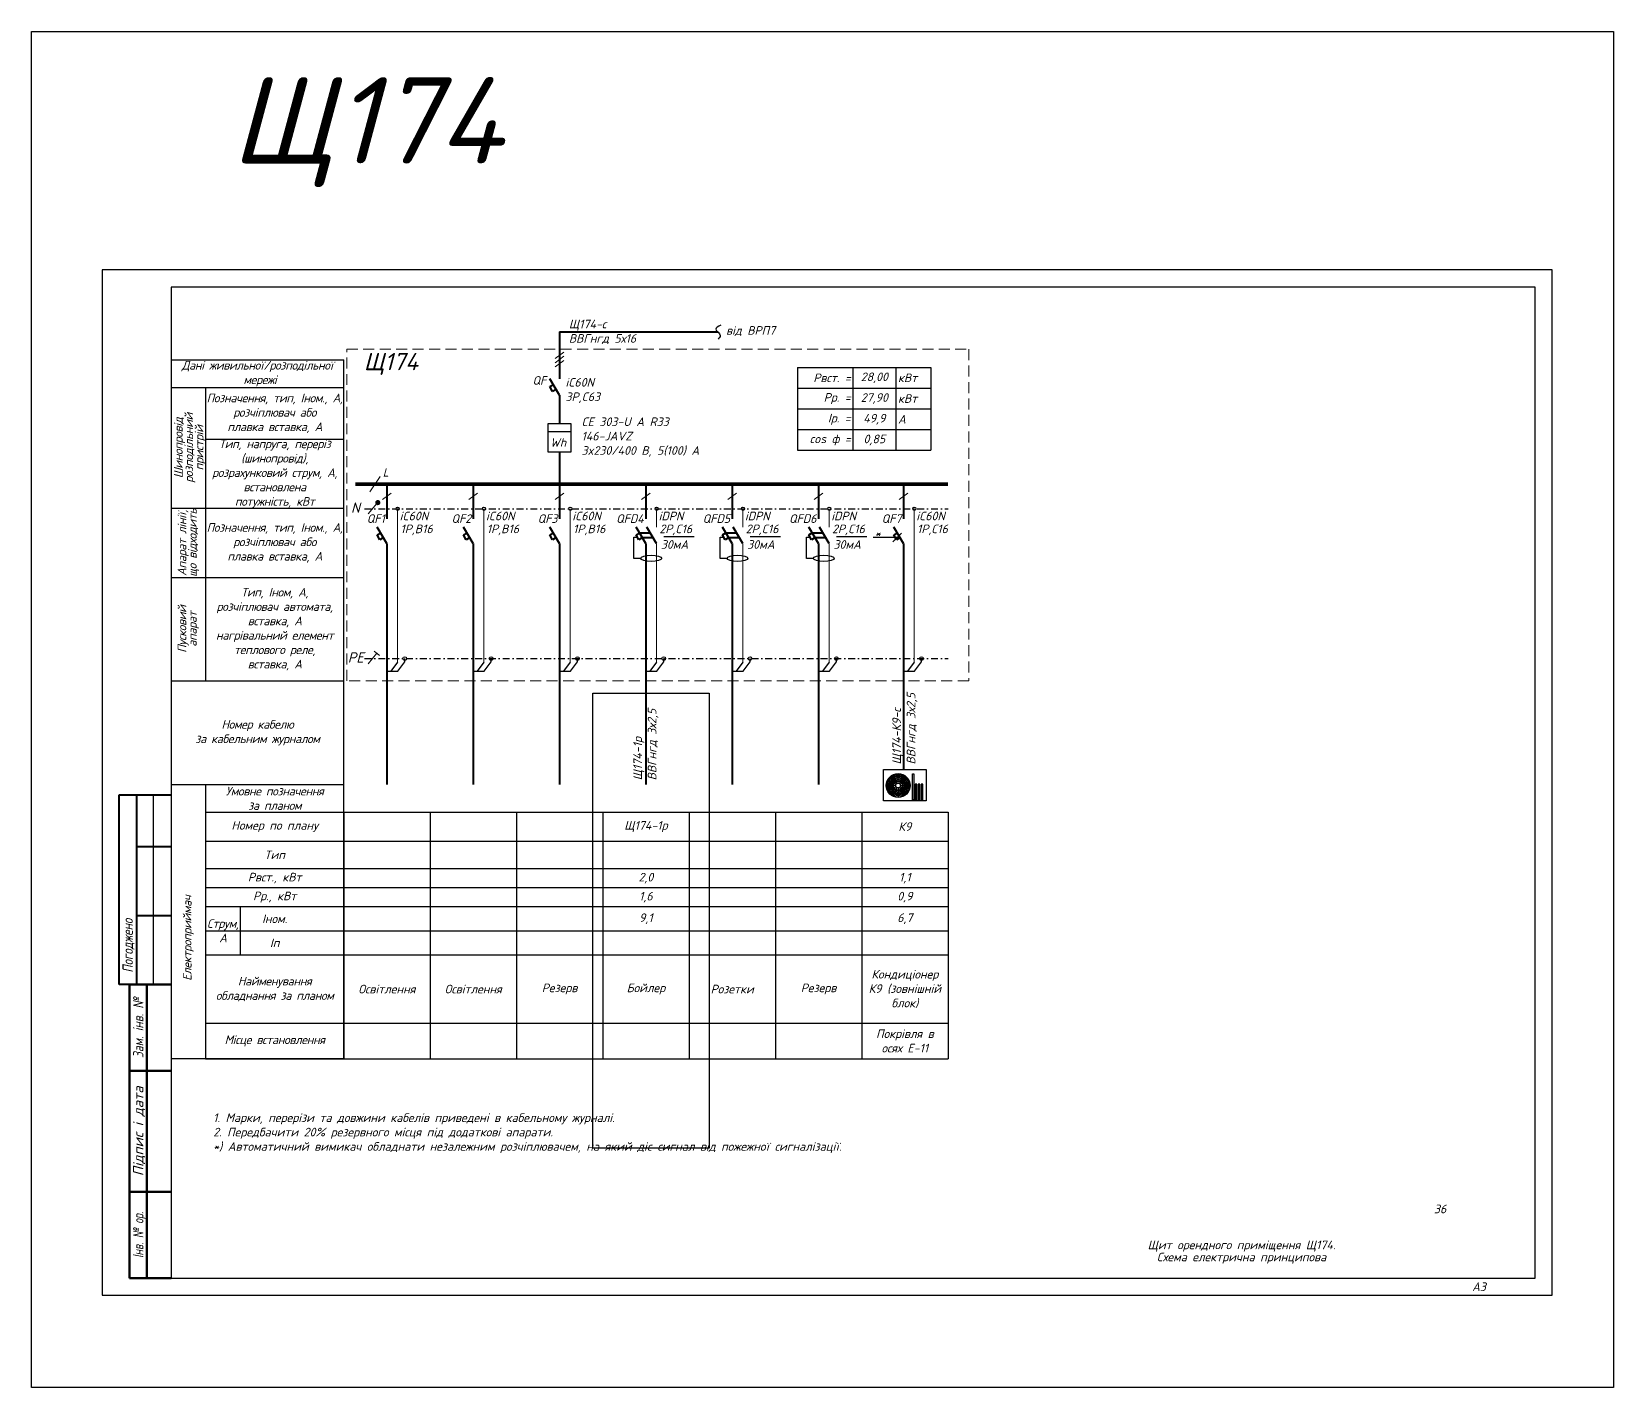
# Model space of a CAD drawing. Header units: millimetres. Extents: x -122434 to 1506205, y -201405 to 386015.
# Drawn here: x 71137 to 116944, y -157317 to -118048 of the extents above; entities that cross this region are included whole.
import ezdxf
from ezdxf.enums import TextEntityAlignment as Align

# ---------------------------------------------------------------- set-up
doc = ezdxf.new("R2010")
doc.units = ezdxf.units.MM
doc.linetypes.add('DASHDOTX2', pattern=[2, 1, -0.5, 0, -0.5])
doc.linetypes.add('DASHED', pattern=[9.525, 6.35, -3.175])
doc.layers.get('Defpoints').update_dxf_attribs({"color": 4})
doc.layers.add('Маркування електро ліній', color=7, linetype='Continuous', lineweight=18)
doc.layers.add('Рамка внешняя', color=4, linetype='Continuous', lineweight=30, plot=False)
doc.layers.add('Схема', color=7, linetype='Continuous')
doc.styles.add('GOST 2.304', font='isocpeui.ttf')
doc.styles.add('ICO', font='isocpeui.ttf')
doc.styles.get("Standard").update_dxf_attribs({"font": 'arial.ttf'})
doc.styles.add('ГОСТ 2.304', font='isocpeui.ttf')
doc.styles.add('СГЕНЕРИР_СТИЛЬ_7', font='isocpeui.ttf')
doc.dimstyles.new('М150', dxfattribs={"dimscale": 1, "dimtxt": 2.5, "dimasz": 2.5, "dimexe": 0, "dimexo": 2.5, "dimgap": 1, "dimtad": 1, "dimlfac": 150, "dimtxsty": 'Standard', "dimblk": 'OBLIQUE', "dimcen": 2.5, "dimadec": 0, "dimazin": 0, "dimtfac": 1, "dimtmove": 0, "dimatfit": 3, "dimldrblk": 'OBLIQUE', "dimfxl": 1, "dimarcsym": 0})

# ---------------------------------------------------------------- blocks, each defined once
blk = doc.blocks.new('*T132')
at = {"color": 0, "lineweight": -2, "transparency": 16777216}
for p, q in [((0, 0), (4000, 0)), ((0, 0), (0, -7141)), ((4000, 0), (19000, 0)), ((4000, 0), (4000, -7141)), ((6500, 0), (6500, -6112)), ((9000, 0), (9000, -6112)), ((14000, 0), (14000, -7141)), ((16500, 0), (16500, -7141)), ((19000, 0), (19000, -2737)), ((0, -837), (4000, -837)), ((4000, -837), (21500, -837)), ((11500, -837), (11500, -6112)), ((21500, -837), (21500, -4137)), ((0, -1637), (4000, -1637)), ((4000, -1637), (21500, -1637)), ((0, -2187), (4000, -2187)), ((4000, -2187), (21500, -2187)), ((0, -2737), (4000, -2737)), ((4000, -2737), (21500, -2737)), ((0, -3437), (4000, -3437)), ((4000, -3437), (19000, -3437)), ((19000, -3437), (19000, -7141)), ((0, -4137), (4000, -4137)), ((4000, -4137), (21500, -4137)), ((0, -6112), (4000, -6112)), ((4000, -6112), (21500, -6112)), ((21500, -6112), (21500, -7141)), ((0, -7141), (4000, -7141)), ((14000, -7141), (21500, -7141))]:
    blk.add_line(p, q, dxfattribs=at)
at = {"color": 0, "linetype": 'ByBlock', "lineweight": -2, "transparency": 16777216}
for p, q in [((11500, 0), (11500, -837)), ((19000, 0), (21500, 0)), ((21500, 0), (21500, -837)), ((19000, -2737), (19000, -3437)), ((19000, -3437), (21500, -3437)), ((21500, -4137), (21500, -6112)), ((6500, -6112), (6500, -7141)), ((9000, -6112), (9000, -7141)), ((11500, -6112), (11500, -7141)), ((4000, -7141), (14000, -7141))]:
    blk.add_line(p, q, dxfattribs=at)
at = {"color": 0, "transparency": 16777216, "char_height": 250, "attachment_point": 5}
for s, insert, width, style in [('Номер по плану', (2000, -418), 3880, 'GOST 2.304'), ('Щ174-1р', (12750, -418), 2380, 'GOST 2.304'), ('К9', (20250, -418), 2380, 'ГОСТ 2.304'), ('Тип', (2000, -1237), 3880, 'GOST 2.304'), ('Рвст., кВт', (2000, -1912), 3880, 'GOST 2.304'), ('2,0', (12750, -1912), 2380, 'ГОСТ 2.304'), ('1,1', (20250, -1912), 2380, 'ГОСТ 2.304'), ('Рр., кВт', (2000, -2462), 3880, 'GOST 2.304'), ('1,6', (12750, -2462), 2380, 'GOST 2.304'), ('0,9', (20250, -2462), 2380, 'ГОСТ 2.304'), ('Іном.', (2000, -3087), 3880, 'GOST 2.304'), ('9,1', (12750, -3087), 2380, 'ГОСТ 2.304'), ('6,7', (20250, -3087), 2380, 'ГОСТ 2.304'), ('Іп', (2000, -3787), 3880, 'GOST 2.304'), ('Кондиціонер К9 (зовнішній блок)', (20250, -5124), 2380, 'ГОСТ 2.304'), ('{\\T0.95;\\C7;Найменування обладнання за планом}', (2000, -5124), 3880, 'GOST 2.304'), ('Освітлення', (5250, -5124), 2380, 'GOST 2.304'), ('Освітлення', (7750, -5124), 2380, 'GOST 2.304'), ('Резерв', (10250, -5124), 2380, 'GOST 2.304'), ('Бойлер', (12750, -5124), 2380, 'GOST 2.304'), ('Розетки', (15250, -5124), 2380, 'GOST 2.304'), ('Резерв', (17750, -5124), 2380, 'GOST 2.304'), ('Покрівля в осях Е-11', (20250, -6626), 2380, 'ГОСТ 2.304'), ('{\\T0.95;\\C7;Місце встановлення}', (2000, -6626), 3880, 'GOST 2.304')]:
    blk.add_mtext(s, dxfattribs=dict(at, insert=insert, width=width, style=style))
blk = doc.blocks.new('*U161')
at = {"color": 0, "lineweight": 40}
for p, q in [((0, 0), (0, -1005)), ((0, -1720), (-280, -1240)), ((-284, -1468), (-180, -1408)), ((-204, -1607), (-284, -1468)), ((-100, -1547), (-204, -1607))]:
    blk.add_line(p, q, dxfattribs=at)
at = {"color": 0, "lineweight": 13}
blk.add_line((-124, -441), (124, -256), dxfattribs=at)
at = {"color": 0, "lineweight": 9}
for p, q in [((311, -711), (311, -1240)), ((311, -1240), (311, -1720)), ((311, -2461), (311, -1720)), ((311, -2941), (311, -2461)), ((311, -5151), (311, -2941))]:
    blk.add_line(p, q, dxfattribs=at)
at = {"lineweight": 40}
for p, q in [((0, -1720), (0, -2226)), ((0, -2226), (0, -2941)), ((0, -2941), (0, -4529))]:
    blk.add_line(p, q, dxfattribs=at)
at = {"color": 0}
blk.add_circle((311, -711), 46.3, dxfattribs=at)
at = {"color": 0, "lineweight": 40}
blk.add_point((-37, -1659), dxfattribs=at)
at = {"style": 'ГОСТ 2.304'}
blk.add_attdef('QF', text='', height=250, dxfattribs=at).set_placement((-61, -997), align=Align.MIDDLE_RIGHT)
at = {"lineweight": 50, "style": 'ГОСТ 2.304'}
for tag, p in [('ТYPE', (369, -1046)), ('CURRENT', (391, -1419))]:
    blk.add_attdef(tag, p, '', height=250, dxfattribs=at)
blk = doc.blocks.new('*U159')
at = {"color": 0, "lineweight": 40}
for p, q in [((0, 0), (0, -1005)), ((0, -1720), (-280, -1240)), ((311, -1720), (31, -1240)), ((-284, -1468), (-180, -1408)), ((-204, -1607), (-284, -1468)), ((-100, -1547), (-204, -1607)), ((-181, -1409), (130, -1409)), ((-100, -1547), (210, -1547))]:
    blk.add_line(p, q, dxfattribs=at)
at = {"color": 0, "lineweight": 13}
blk.add_line((-124, -441), (124, -256), dxfattribs=at)
at = {"color": 0, "lineweight": 9}
for p, q in [((311, -711), (311, -1240)), ((311, -2461), (311, -1720)), ((311, -2941), (311, -2461)), ((311, -5151), (311, -2941))]:
    blk.add_line(p, q, dxfattribs=at)
at = {"lineweight": 40}
for p, q in [((0, -1720), (0, -2226)), ((0, -2226), (0, -2941)), ((0, -2941), (0, -4529))]:
    blk.add_line(p, q, dxfattribs=at)
blk.add_line((516, -1512), (1402, -1512))
at = {"color": 0}
blk.add_lwpolyline([(-151, -2149), (-346, -2149), (-346, -1537), (-244, -1537)], dxfattribs=at)
blk.add_circle((311, -711), 46.3, dxfattribs=at)
blk.add_ellipse((153, -2149), major_axis=(-304, 0), ratio=0.29336, dxfattribs=at)
at = {"color": 0, "lineweight": 40}
blk.add_point((-37, -1659), dxfattribs=at)
at = {"style": 'ГОСТ 2.304'}
blk.add_attdef('QF', text='', height=250, dxfattribs=at).set_placement((-61, -997), align=Align.MIDDLE_RIGHT)
at = {"lineweight": 50, "style": 'ГОСТ 2.304'}
for tag, p in [('ТYPE', (369, -1046)), ('CURRENT', (391, -1419)), ('D_CURRENT', (432, -1871))]:
    blk.add_attdef(tag, p, '', height=250, dxfattribs=at)
blk = doc.blocks.new('*U129')
at = {"lineweight": 40}
for p, q in [((4.94, 90), (4.94, 145)), ((4.94, 145), (19.94, 145)), ((9.94, 145), (9.94, 90)), ((9.94, 130), (19.94, 130)), ((9.94, 110), (19.94, 110)), ((19.94, 90), (4.94, 90))]:
    blk.add_line(p, q, dxfattribs=at)
at = {"lineweight": 25}
blk.add_line((14.94, 90), (14.94, 145), dxfattribs=at)
at = {"linetype": 'Continuous', "lineweight": 60}
for p, q in [((8, 5), (8, 90)), ((8, 90), (20, 90)), ((13, 5), (13, 90)), ((8, 65), (20, 65)), ((8, 30), (20, 30)), ((20, 5), (8, 5))]:
    blk.add_line(p, q, dxfattribs=at)
at = {"lineweight": 30, "ltscale": 100}
blk.add_lwpolyline([(20, 5), (415, 5), (415, 292), (20, 292)], close=True, dxfattribs=at)
at = {"layer": 'Рамка внешняя', "ltscale": 100}
blk.add_lwpolyline([(0, 0), (420, 0), (420, 297), (0, 297)], close=True, dxfattribs=at)
at = {"linetype": 'Continuous', "lineweight": 25, "style": 'СГЕНЕРИР_СТИЛЬ_7'}
for s, width, p in [('Погоджено', 0.8, (7.44, 101.27)), ('Зам. інв. №', 0.8, (10.5, 77.5)), ('Інв. № ор.', 0.7, (10.5, 17.5))]:
    blk.add_text(s, height=3, rotation=90, dxfattribs=dict(at, width=width)).set_placement(p, align=Align.MIDDLE_CENTER)
blk.add_text('Підпис і дата', height=3, rotation=90, dxfattribs=at).set_placement((10.5, 47.5), align=Align.MIDDLE_CENTER)
at = {"layer": 'Схема', "linetype": 'Continuous', "style": 'ГОСТ 2.304'}
blk.add_text('А3', height=2.5, dxfattribs=at).set_placement((396.77, 1.24))
blk = doc.blocks.new('_Oblique')
at = {"color": 0, "linetype": 'ByBlock', "lineweight": -2}
blk.add_line((-0.5, -0.5), (0.5, 0.5), dxfattribs=at)
blk = doc.blocks.new('*T133')
at = {"color": 0, "linetype": 'ByBlock', "lineweight": -2, "transparency": 16777216}
for p, q in [((0, 0), (3860, 0)), ((0, 0), (0, -2400)), ((1600, 0), (1600, -2400)), ((2850, 0), (2850, -2400)), ((3860, 0), (3860, -2400)), ((0, -600), (3860, -600)), ((0, -1200), (3860, -1200)), ((0, -1800), (3860, -1800)), ((0, -2400), (3860, -2400))]:
    blk.add_line(p, q, dxfattribs=at)
at = {"color": 0, "transparency": 16777216, "char_height": 250, "style": 'ГОСТ 2.304'}
for s, insert, width, attachment_point in [('Рвст. =', (1540, -300), 1480, 6), ('28,00', (2225, -300), 1130, 5), ('кВт', (2910, -300), 890, 4), ('Рр. =', (1540, -900), 1480, 6), ('27,90', (2225, -900), 1130, 5), ('кВт', (2910, -900), 890, 4), ('Ір. =', (1540, -1500), 1480, 6), ('49,9', (2225, -1500), 1130, 5), ('А', (2910, -1500), 890, 4), ('сos ф =', (1540, -2100), 1480, 6), ('0,85', (2225, -2100), 1130, 5)]:
    blk.add_mtext(s, dxfattribs=dict(at, insert=insert, width=width, attachment_point=attachment_point))

msp = doc.modelspace()

# ---------------------------------------------------------------- linework, layer by layer
at = {"color": 7, "ltscale": 200}
for p, q in [((75176, -126743), (75176, -147980)), ((76176, -128356), (76176, -131856)), ((76176, -129856), (80176, -129856)), ((75176, -131856), (80176, -131856)), ((76176, -131856), (76176, -133856)), ((75176, -133856), (80176, -133856)), ((76176, -133856), (76176, -136856)), ((75176, -136856), (80176, -136856)), ((75176, -139856), (80176, -139856)), ((76176, -139856), (76176, -147796)), ((76176, -140656), (80176, -140656)), ((77176, -143392), (77176, -144792)), ((75176, -147796), (80176, -147796))]:
    msp.add_line(p, q, dxfattribs=at)
at = {"lineweight": 40, "ltscale": 200}
for p, q in [((86426, -126746), (91006, -126746)), ((86426, -126746), (86426, -128103)), ((81426, -135686), (81426, -139856)), ((83926, -135686), (83926, -139856)), ((86426, -135686), (86426, -139856)), ((88926, -135686), (88926, -139856)), ((91426, -135686), (91426, -139856)), ((93926, -135686), (93926, -139856))]:
    msp.add_line(p, q, dxfattribs=at)
at = {"color": 0, "lineweight": 13, "ltscale": 200}
for p, q in [((86302, -127517), (86551, -127332)), ((86302, -127637), (86551, -127452)), ((86302, -127757), (86551, -127572))]:
    msp.add_line(p, q, dxfattribs=at)
at = {"ltscale": 200}
for p, q in [((75176, -127556), (80176, -127556)), ((80176, -147796), (80176, -127556)), ((75176, -128356), (80176, -128356))]:
    msp.add_line(p, q, dxfattribs=at)
at = {"color": 0, "lineweight": 40, "ltscale": 200}
for p, q in [((86426, -128583), (86146, -128103)), ((86142, -128332), (86246, -128272)), ((86222, -128470), (86142, -128332)), ((86326, -128410), (86222, -128470)), ((86426, -128583), (86426, -129398)), ((86426, -130231), (86426, -131157))]:
    msp.add_line(p, q, dxfattribs=at)
at = {"color": 7, "lineweight": 30, "ltscale": 200}
msp.add_line((86096, -129626), (86756, -129626), dxfattribs=at)
at = {"lineweight": 15, "ltscale": 200}
msp.add_line((81234, -130938), (80928, -131375), dxfattribs=at)
at = {"color": 0, "linetype": 'DASHDOTX2', "ltscale": 200}
for p, q in [((80780, -131868), (97676, -131868)), ((80780, -136207), (97676, -136207))]:
    msp.add_line(p, q, dxfattribs=at)
at = {"lineweight": 40, "ltscale": 300}
msp.add_line((96388, -135686), (96388, -139420), dxfattribs=at)
at = {"color": 0, "ltscale": 200}
for p, q in [((81737, -136308), (81540, -136568)), ((81741, -136568), (81943, -136307)), ((81943, -136307), (81943, -136207)), ((84237, -136308), (84040, -136568)), ((84241, -136568), (84443, -136307)), ((84443, -136307), (84443, -136207)), ((86737, -136308), (86540, -136568)), ((86741, -136568), (86943, -136307)), ((86943, -136307), (86943, -136207)), ((89237, -136308), (89040, -136568)), ((89241, -136568), (89443, -136307)), ((89443, -136307), (89443, -136207)), ((91737, -136308), (91540, -136568)), ((91741, -136568), (91943, -136307)), ((91943, -136307), (91943, -136207)), ((94237, -136308), (94040, -136568)), ((94241, -136568), (94443, -136307)), ((94443, -136307), (94443, -136207)), ((81417, -136568), (81741, -136568)), ((83917, -136568), (84241, -136568)), ((86417, -136568), (86741, -136568)), ((88917, -136568), (89241, -136568)), ((91417, -136568), (91741, -136568)), ((93917, -136568), (94241, -136568))]:
    msp.add_line(p, q, dxfattribs=at)
at = {"color": 0, "ltscale": 300}
for p, q in [((96699, -136308), (96502, -136568)), ((96703, -136568), (96905, -136307)), ((96905, -136307), (96905, -136207)), ((96379, -136568), (96703, -136568))]:
    msp.add_line(p, q, dxfattribs=at)
for p, q in [((96193, -139830), (96070, -139580)), ((96231, -139818), (96231, -139540)), ((96270, -139830), (96393, -139580)), ((96163, -139886), (95885, -139886)), ((96175, -139848), (95925, -139725)), ((96175, -139925), (95925, -140048)), ((96193, -139943), (96070, -140193)), ((96231, -139955), (96231, -140233)), ((96270, -139943), (96393, -140193)), ((96288, -139848), (96538, -139725)), ((96288, -139925), (96538, -140048)), ((96300, -139886), (96578, -139886))]:
    msp.add_line(p, q)
at = {"color": 3}
msp.add_lwpolyline([(71137, -118048), (116944, -118048), (116944, -157317), (71137, -157317)], close=True, dxfattribs=at)
at = {"linetype": 'DASHED', "lineweight": 18, "ltscale": 50}
msp.add_lwpolyline([(80266, -127246), (98275, -127246), (98275, -136856), (80266, -136856)], close=True, dxfattribs=at)
at = {"color": 7, "lineweight": 30, "ltscale": 50}
msp.add_lwpolyline([(86096, -129398), (86756, -129398), (86756, -130231), (86096, -130231)], close=True, dxfattribs=at)
at = {"color": 0, "lineweight": 40, "ltscale": 50, "const_width": 100}
msp.add_lwpolyline([(80509, -131157), (97676, -131157)], dxfattribs=at)
at = {"lineweight": 20, "ltscale": 50}
for points in [[(81136, -131718), (80880, -132018)], [(81133, -136053), (81214, -136117), (81059, -135996)], [(81136, -136056), (80880, -136356)]]:
    msp.add_lwpolyline(points, dxfattribs=at)
at = {"lineweight": 9, "ltscale": 50, "const_width": 75}
msp.add_lwpolyline([(81125, -131690, 1), (81200, -131690, 1)], format="xyb", close=True, dxfattribs=at)
at = {"lineweight": 30}
msp.add_lwpolyline([(95805, -139420), (97047, -139420), (97047, -140333), (95805, -140333)], close=True, dxfattribs=at)
for points in [[(96648, -139550), (96681, -139550), (96681, -140299), (96648, -140299)], [(96727, -140299), (96768, -140299), (96768, -139845), (96727, -139845)], [(96814, -140299), (96856, -140299), (96856, -139845), (96814, -139845)], [(96902, -140299), (96943, -140299), (96943, -139845), (96902, -139845)]]:
    msp.add_lwpolyline(points, close=True)
at = {"color": 0}
for centre in [(81943, -136207), (84443, -136207), (86943, -136207), (89443, -136207), (91943, -136207), (94443, -136207), (96905, -136207, 0)]:
    msp.add_circle(centre, 51.8, dxfattribs=at)
for radius in [346, 332, 298, 264, 231, 197, 164, 130, 68.3]:
    msp.add_circle((96231, -139886), radius)
msp.add_spline([(91095, -126547), (90952, -126670), (91079, -126850), (91016, -126957)], degree=3)
at = {"layer": 'Defpoints'}
msp.add_lwpolyline([(87387, -137210), (90755, -137210), (90755, -150392), (87387, -150392)], close=True, dxfattribs=at)

# ---------------------------------------------------------------- block references
at = {"xscale": 100, "yscale": 100, "zscale": 100}
msp.add_blockref('*U129', (73176, -154650), dxfattribs=at)
for name, p in [('*T133', (93317, -127776)), ('*T132', (76176, -140656))]:
    msp.add_blockref(name, p)
at = {"lineweight": 50}
for name, p, values in [('*U161', (81426, -131157), {'QF': 'QF1', 'ТYPE': 'iC60N', 'CURRENT': '1P,B16'}), ('*U161', (83926, -131157), {'QF': 'QF2', 'ТYPE': 'iC60N', 'CURRENT': '1P,B16'}), ('*U161', (86426, -131157), {'QF': 'QF3', 'ТYPE': 'iC60N', 'CURRENT': '1P,B16'}), ('*U159', (88926, -131157), {'QF': 'QFD4', 'ТYPE': 'iDPN', 'CURRENT': '2P,C16', 'D_CURRENT': '30мА'}), ('*U161', (96388, -131157), {'QF': 'QF7', 'ТYPE': 'iC60N', 'CURRENT': '1P,С16'})]:
    msp.add_blockref(name, p, dxfattribs=at).add_auto_attribs(values)
for p, values in [((91426, -131157), {'QF': 'QFD5', 'ТYPE': 'iDPN', 'CURRENT': '2P,C16', 'D_CURRENT': '30мА'}), ((93926, -131157), {'QF': 'QFD6', 'ТYPE': 'iDPN', 'CURRENT': '2P,C16', 'D_CURRENT': '30мА'})]:
    msp.add_blockref('*U159', p).add_auto_attribs(values)

# ---------------------------------------------------------------- texts
at = {"color": 3, "lineweight": 40, "style": 'GOST 2.304'}
msp.add_text('Щ174', height=2500, dxfattribs=at).set_placement((76906, -121869))
at = {"color": 0, "lineweight": 40, "style": 'GOST 2.304'}
for s, height, p in [('Щ174', 500, (80756, -127856)), ('*', 250, (95552, -132707))]:
    msp.add_text(s, height=height, dxfattribs=at).set_placement(p)
at = {"color": 7, "lineweight": 40, "style": 'ГОСТ 2.304'}
msp.add_text('Wh', height=250, dxfattribs=at).set_placement((86154, -130074))
at = {"color": 0, "lineweight": 9, "style": 'ICO'}
for s, height, p in [('L', 243, (81306, -130938)), ('N', 300, (80386, -131987)), ('PE', 300, (80293, -136325))]:
    msp.add_text(s, height=height, dxfattribs=at).set_placement(p)
at = {"linetype": 'Continuous', "char_height": 250, "style": 'ГОСТ 2.304'}
for s, insert, width, attachment_point in [('{\\C7;Щ174-с\\PВВГнгд 5х16}', (86695, -126746), 4000, 4), ('{\\C7;від ВРП7}', (91248, -126724), 4000, 4), ('{\\T0.95;Дані живильної/розподільної\\P мережі}', (77676, -127956), 5000, 5), ('{\\T0.95;Позначення, тип, Iном., А, розчіплювач або \\Pплавка вставка, А}', (78176, -129106), 4000, 5)]:
    msp.add_mtext(s, dxfattribs=dict(at, insert=insert, width=width, attachment_point=attachment_point))
at = {"color": 1, "linetype": 'Continuous', "char_height": 250, "attachment_point": 4, "style": 'ГОСТ 2.304'}
for s, insert, width in [('{\\C7;QF}', (85642, -128151), 562.36), ('{\\C7;iC60N\\P3P,C63}', (86597, -128444), 4000)]:
    msp.add_mtext(s, dxfattribs=dict(at, insert=insert, width=width))
at = {"color": 7, "linetype": 'Continuous', "char_height": 250, "attachment_point": 5, "rotation": 90, "line_spacing_factor": 0.72, "style": 'ГОСТ 2.304'}
for s, insert, width in [('{\\T0.95;Шинопровід\\Pрозподільний \\Pпристрій}', (75721, -130106), 3500), ('{\\T0.95;Апарат лінії, що відходить}', (75676, -132856), 2000), ('{\\T0.95;Пусковий \\Pапарат}', (75676, -135356), 3000), ('{\\T0.95;Електроприймач}', (75676, -144306), 8900)]:
    msp.add_mtext(s, dxfattribs=dict(at, insert=insert, width=width))
at = {"ltscale": 100, "insert": (87061, -129222, 0), "char_height": 250, "attachment_point": 1, "style": 'GOST 2.304'}
msp.add_mtext_dynamic_manual_height_columns('{\\C7;CE 303-U A R33 146-JAVZ\\P3x230/400 В, 5(100) А}', width=3605.05, gutter_width=1250, heights=[0], dxfattribs=at)
at = {"color": 7, "linetype": 'Continuous', "char_height": 250, "attachment_point": 5, "style": 'ГОСТ 2.304'}
for s, insert, width in [('{\\T0.95;Тип, напруга, переріз (шинопровід), розрахунковий струм, А, встановлена \\Pпотужність, кВт}', (78176, -130856), 4000), ('{\\T0.95;Позначення, тип, Iном., А, розчіплювач або \\Pплавка вставка, А}', (78176, -132856), 4000), ('{\\T0.95;Тип, Iном, А,\\Pрозчіплювач автомата,\\Pвставка, А\\Pнагрівальний елемент теплового реле,\\Pвставка, А}', (78176, -135356), 4000), ('{\\T0.95;Номер кабелю \\Pза кабельним журналом}', (77676, -138356), 5000), ('{\\T0.95;Умовне позначення \\Pза планом}', (78176, -140256), 4000), ('{\\T0.95;Струм, А}', (76676, -144092), 1000)]:
    msp.add_mtext(s, dxfattribs=dict(at, insert=insert, width=width))
at = {"color": 7, "linetype": 'Continuous', "char_height": 250, "attachment_point": 4, "rotation": 90, "style": 'ГОСТ 2.304'}
for s, insert, width in [('\\pxt12;{\\C256;Щ174-К9-с\\PВВГнгд 3х2,5}', (96426, -139276), 4000), ('{\\C256;Щ174-1р\\PВВГнгд 3х2,5}', (88926, -139736), 3401.17)]:
    msp.add_mtext(s, dxfattribs=dict(at, insert=insert, width=width))
at = {"lineweight": 15, "insert": (76394, -149381), "char_height": 250, "width": 18839.47, "attachment_point": 1, "style": 'ГОСТ 2.304'}
msp.add_mtext('{\\C7;1. Марки, перерізи та довжини кабелів приведені в кабельному журналі}.\\P{\\C7;2. Передбачити 20% резервного місця під додаткові апарати.\\P*) }Автоматичний вимикач обладнати незалежним розчіплювачем, на який діє сигнал від пожежної сигналізації.', dxfattribs=at)
at = {"linetype": 'Continuous', "lineweight": 25, "char_height": 250, "attachment_point": 5, "line_spacing_factor": 0.84, "style": 'GOST 2.304'}
for s, insert, width in [('{\\C7;36}', (111926, -152150), 1500), ('{\\C7;Щит орендного приміщення Щ174. \\PСхема електрична принципова }', (106176, -153400), 7000)]:
    msp.add_mtext(s, dxfattribs=dict(at, insert=insert, width=width))

# ---------------------------------------------------------------- leaders
at = {"layer": 'Маркування електро ліній'}
msp.add_leader([(96205, -132698), (95509, -132698)], dimstyle='М150', override={"dimasz": 250, "dimtad": 0}, dxfattribs=at)

doc.saveas('drawing.dxf')
